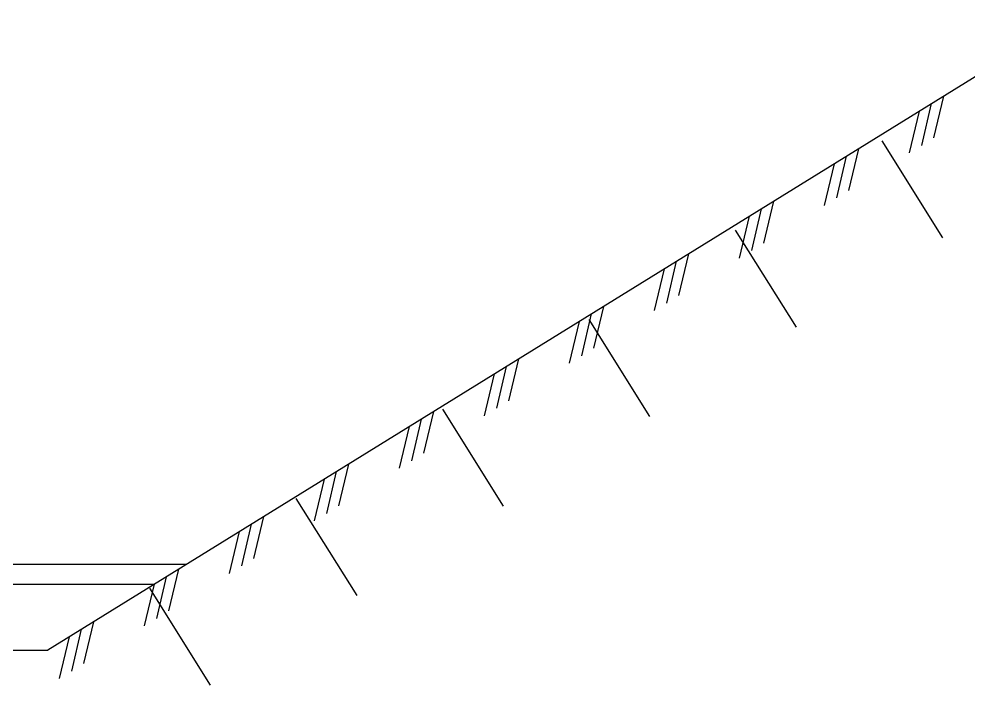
# Model space of a CAD drawing. Header units: millimetres. Extents: x 1931 to 30327, y -2374 to 17555.
# Drawn here: x 14476 to 17798, y -2374 to -46 of the extents above; entities that cross this region are included whole.
import ezdxf

# ---------------------------------------------------------------- set-up
doc = ezdxf.new("R2010")
doc.units = ezdxf.units.MM

msp = doc.modelspace()

# ---------------------------------------------------------------- linework, layer by layer
at = {"color": 4, "linetype": 'ByBlock', "lineweight": -2}
for p, q in [((18423.6, 126.2), (14576.8, -2252.2)), ((17674.9, -461.4), (17709.3, -315.4)), ((17632.4, -487.7), (17666.8, -341.7)), ((17589.8, -514), (17624.3, -368)), ((17492.5, -471.6), (17704.9, -810.5)), ((17335.2, -671.4), (17369.6, -525.4)), ((17377.7, -645.1), (17412.1, -499.2)), ((17292.6, -697.7), (17327.1, -551.7)), ((17080.5, -828.9), (17115, -682.9)), ((17038, -855.2), (17072.4, -709.2)), ((16995.5, -881.5), (17029.9, -735.5)), ((16980.7, -784.1), (17193.1, -1123.1)), ((16740.8, -1038.9), (16775.3, -892.9)), ((16783.4, -1012.6), (16817.8, -866.6)), ((16698.3, -1065.2), (16732.7, -919.2)), ((16486.2, -1196.4), (16520.6, -1050.4)), ((16443.6, -1222.7), (16478.1, -1076.7)), ((16401.1, -1248.9), (16435.6, -1103)), ((16468.6, -1096.8), (16681, -1435.8)), ((16146.5, -1406.4), (16180.9, -1260.4)), ((16189, -1380.1), (16223.4, -1234.1)), ((16103.9, -1432.7), (16138.4, -1286.7)), ((15891.8, -1563.8), (15926.3, -1417.8)), ((15956.4, -1409.7), (16168.8, -1748.6)), ((15849.3, -1590.1), (15883.7, -1444.1)), ((15806.8, -1616.4), (15841.2, -1470.4)), ((15594.6, -1747.6), (15629.1, -1601.6)), ((15509.6, -1800.2), (15544, -1654.2)), ((15552.1, -1773.9), (15586.6, -1627.9)), ((15444.5, -1722.3), (15656.8, -2061.3)), ((15297.5, -1931.3), (15331.9, -1785.3)), ((15254.9, -1957.6), (15289.4, -1811.6)), ((15212.4, -1983.9), (15246.8, -1837.9)), ((15062, -1952.2), (12564.3, -1952.2)), ((15000.3, -2115), (15034.7, -1969)), ((14948.8, -2022.2), (12672.2, -2022.2)), ((14915.2, -2167.6), (14949.7, -2021.6)), ((14957.8, -2141.3), (14992.2, -1995.3)), ((14932.4, -2035), (15144.7, -2374)), ((14703.1, -2298.8), (14737.5, -2152.8)), ((14660.6, -2325.1), (14695, -2179.1)), ((14618.1, -2351.4), (14652.5, -2205.4)), ((13076.8, -2252.2), (14576.8, -2252.2))]:
    msp.add_line(p, q, dxfattribs=at)

doc.saveas('drawing.dxf')
